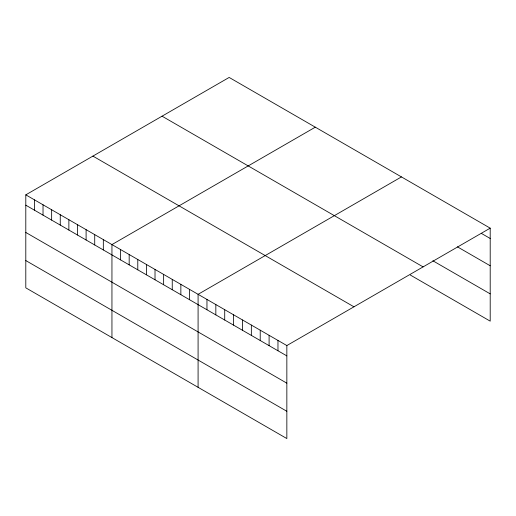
<?xml version="1.0" encoding="UTF-8"?>
<svg xmlns="http://www.w3.org/2000/svg" width="516" height="516" viewBox="0 0 516 516"><rect width="100%" height="100%" fill="white"/><g stroke="black" fill="none" stroke-linecap="round" stroke-linejoin="round"><path stroke-width="0.77" d="M25.8 194.848L286.844 345.559L286.844 438.561L25.8 287.844L25.8 194.848L229.156 77.439L490.2 228.156L490.2 321.152L410.323 275.034M315.302 127.175L111.946 244.584L111.946 337.58M401.448 176.911L198.086 294.32L198.086 387.316M286.844 345.559L490.2 228.156M481.325 233.361L490.2 238.482M457.428 246.841L490.2 265.766M432.853 260.761L490.2 293.868M162.05 116.184L423.094 266.895M92.906 156.103L353.95 306.814M25.8 205.181L286.844 355.892M25.8 232.458L286.844 383.169M25.8 260.567L286.844 411.278M277.969 340.437L277.969 350.764M269.094 335.31L269.094 345.643M260.219 330.188L260.219 340.521M251.344 325.061L251.344 335.394M242.468 319.939L242.468 330.272M233.593 314.818L233.593 325.145M224.712 309.69L224.712 320.023M215.836 304.569L215.836 314.895M206.961 299.441L206.961 309.774M189.475 289.347L189.475 299.673M180.858 284.374L180.858 294.7M172.247 279.395L172.247 289.728M163.63 274.422L163.63 284.755M155.019 269.449L155.019 279.782M146.402 264.476L146.402 274.809M137.785 259.503L137.785 269.836M129.174 254.53L129.174 264.863M120.557 249.557L120.557 259.89M103.329 239.611L103.329 249.944M94.718 234.638L94.718 244.965M86.101 229.665L86.101 239.992M77.484 224.692L77.484 235.019M68.873 219.713L68.873 230.046M60.256 214.74L60.256 225.073M51.645 209.767L51.645 220.1M43.028 204.794L43.028 215.127M34.417 199.821L34.417 210.154"/></g></svg>
